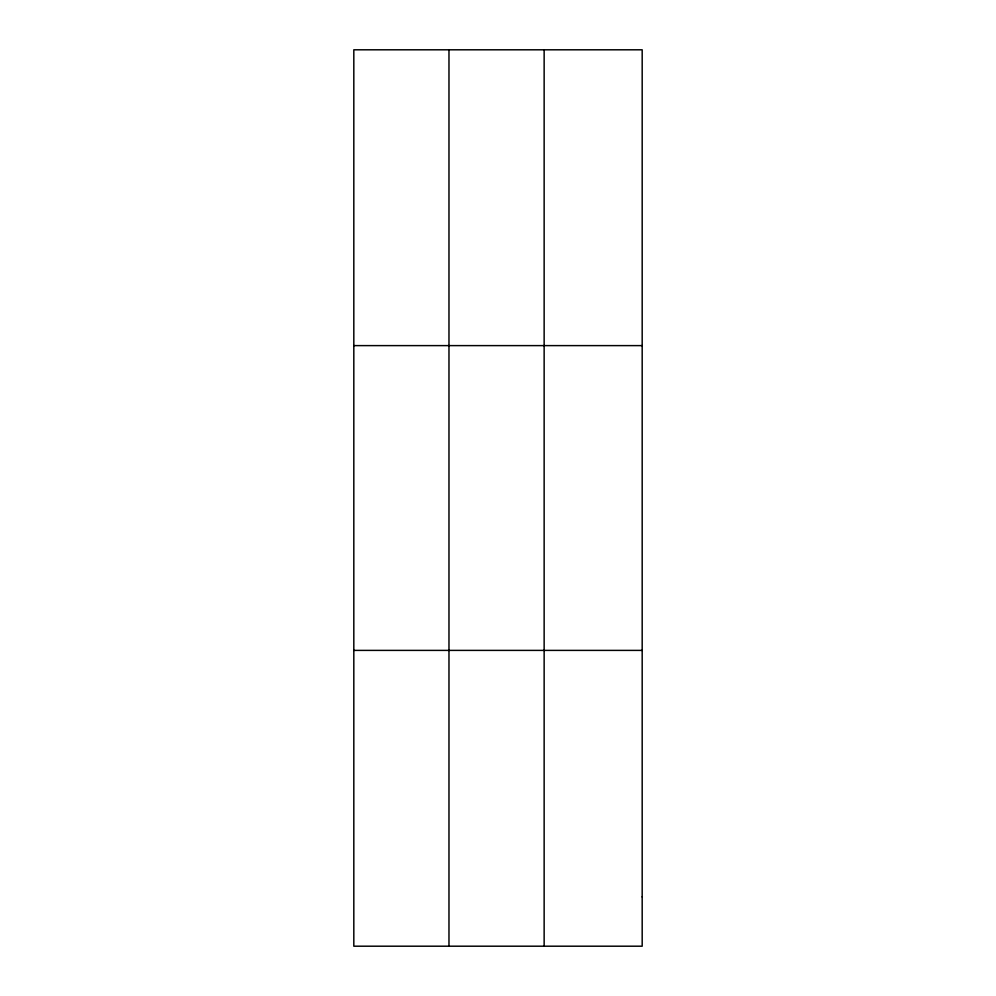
<?xml version="1.0" encoding="UTF-8"?>
<svg xmlns="http://www.w3.org/2000/svg" width="996" height="996" viewBox="0 0 996 996"><rect width="100%" height="100%" fill="white"/><g stroke="black" fill="none" stroke-linecap="round" stroke-linejoin="round"><path stroke-width="1.49" d="M448.972 946.2L448.972 49.8M544.14 946.2L544.14 49.8M353.817 345.612L642.183 345.612M353.817 650.388L642.183 650.388M642.183 896.898L642.183 946.2L353.817 946.2L353.817 49.8L642.183 49.8L642.183 896.898"/></g></svg>
